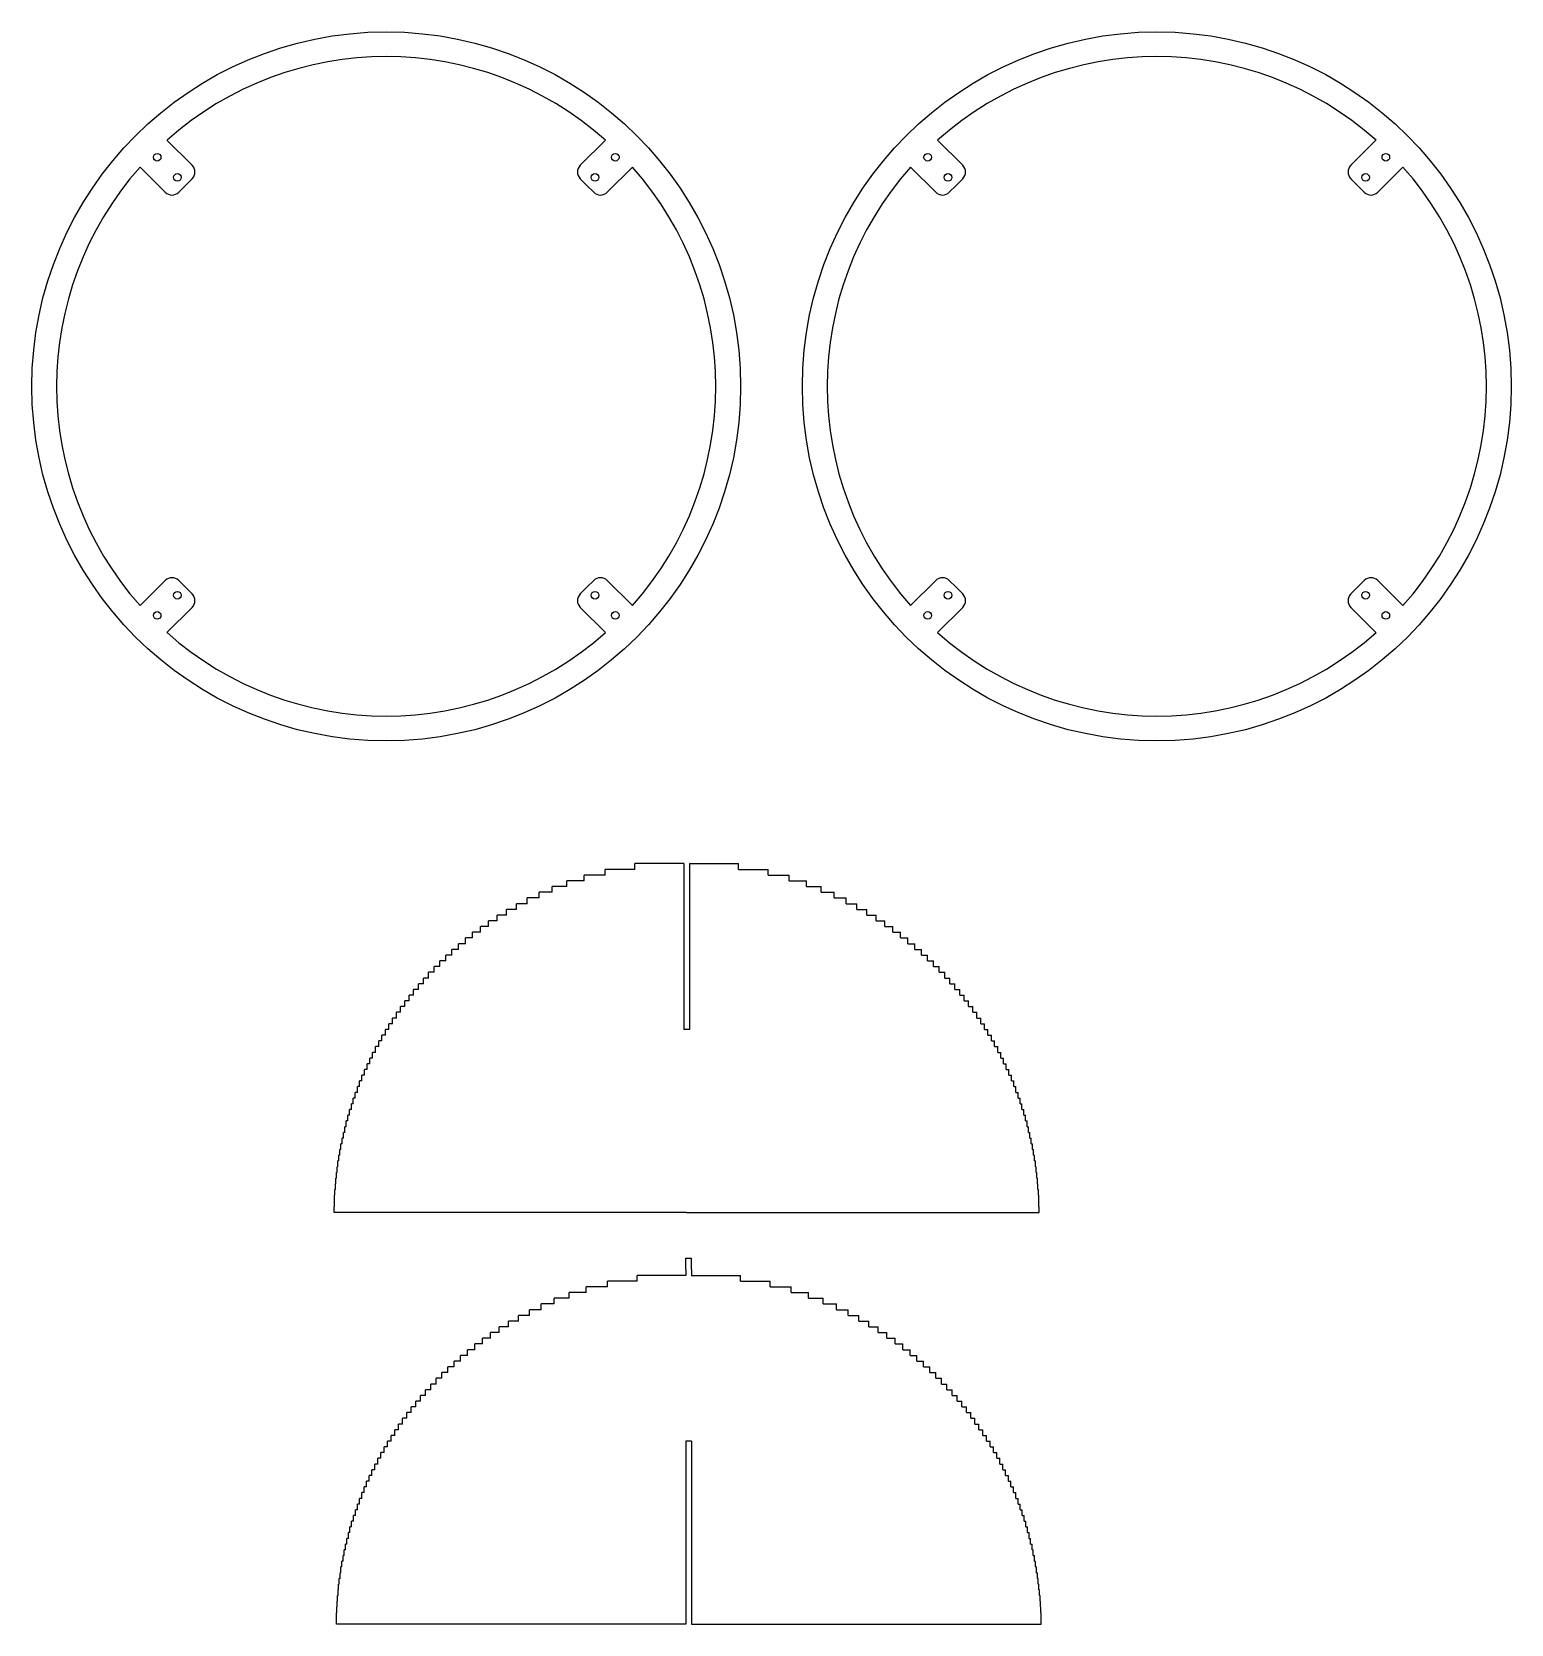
# Model space of a CAD drawing. Header units: millimetres. Extents: x -933 to 2412, y -3270 to 805.
# Drawn here: x 402 to 1178, y -904 to -69 of the extents above; entities that cross this region are included whole.
import ezdxf

# ---------------------------------------------------------------- set-up
doc = ezdxf.new("R2010")
doc.units = ezdxf.units.MM
doc.layers.add('Capa1', color=7, linetype='Continuous')
doc.layers.add('Predeterminado', color=7, linetype='Continuous')

msp = doc.modelspace()

# ---------------------------------------------------------------- linework, layer by layer
at = {"layer": 'Capa1', "color": 7, "linetype": 'Continuous'}
for p, q in [((718.17, -508.32), (702.58, -508.32)), ((702.58, -511.32), (702.58, -508.32)), ((743.8, -505.32), (718.17, -505.32)), ((718.17, -508.32), (718.17, -505.32)), ((743.8, -505.32), (743.8, -592.32)), ((746.8, -505.32), (772.43, -505.32)), ((746.8, -505.32), (746.8, -592.32)), ((772.43, -508.32), (772.43, -505.32)), ((772.43, -508.32), (788.02, -508.32)), ((788.02, -511.32), (788.02, -508.32)), ((682.46, -517.32), (674.7, -517.32)), ((674.7, -520.32), (674.7, -517.32)), ((691.49, -514.32), (682.46, -514.32)), ((682.46, -517.32), (682.46, -514.32)), ((702.58, -511.32), (691.49, -511.32)), ((691.49, -514.32), (691.49, -511.32)), ((788.02, -511.32), (799.12, -511.32)), ((799.12, -514.32), (799.12, -511.32)), ((799.12, -514.32), (808.14, -514.32)), ((808.14, -517.32), (808.14, -514.32)), ((808.14, -517.32), (815.9, -517.32)), ((815.9, -520.32), (815.9, -517.32)), ((661.64, -526.32), (655.96, -526.32)), ((655.96, -529.32), (655.96, -526.32)), ((667.84, -523.32), (661.64, -523.32)), ((661.64, -526.32), (661.64, -523.32)), ((674.7, -520.32), (667.84, -520.32)), ((667.84, -523.32), (667.84, -520.32)), ((815.9, -520.32), (822.77, -520.32)), ((822.77, -523.32), (822.77, -520.32)), ((822.77, -523.32), (828.97, -523.32)), ((828.97, -526.32), (828.97, -523.32)), ((828.97, -526.32), (834.64, -526.32)), ((834.64, -529.32), (834.64, -526.32)), ((650.73, -532.32), (645.86, -532.32)), ((645.86, -535.32), (645.86, -532.32)), ((655.96, -529.32), (650.73, -529.32)), ((650.73, -532.32), (650.73, -529.32)), ((834.64, -529.32), (839.87, -529.32)), ((839.87, -532.32), (839.87, -529.32)), ((839.87, -532.32), (844.74, -532.32)), ((844.74, -535.32), (844.74, -532.32)), ((637.02, -541.32), (632.98, -541.32)), ((632.98, -544.32), (632.98, -541.32)), ((641.3, -538.32), (637.02, -538.32)), ((637.02, -541.32), (637.02, -538.32)), ((645.86, -535.32), (641.3, -535.32)), ((641.3, -538.32), (641.3, -535.32)), ((844.74, -535.32), (849.3, -535.32)), ((849.3, -538.32), (849.3, -535.32)), ((849.3, -538.32), (853.58, -538.32)), ((853.58, -541.32), (853.58, -538.32)), ((853.58, -541.32), (857.62, -541.32)), ((857.62, -544.32), (857.62, -541.32)), ((625.53, -550.32), (622.09, -550.32)), ((622.09, -553.32), (622.09, -550.32)), ((629.16, -547.32), (625.53, -547.32)), ((625.53, -550.32), (625.53, -547.32)), ((632.98, -544.32), (629.16, -544.32)), ((629.16, -547.32), (629.16, -544.32)), ((857.62, -544.32), (861.44, -544.32)), ((861.44, -547.32), (861.44, -544.32)), ((861.44, -547.32), (865.07, -547.32)), ((865.07, -550.32), (865.07, -547.32)), ((865.07, -550.32), (868.51, -550.32)), ((868.51, -553.32), (868.51, -550.32)), ((615.68, -559.32), (612.7, -559.32)), ((612.7, -562.32), (612.7, -559.32)), ((618.81, -556.32), (615.68, -556.32)), ((615.68, -559.32), (615.68, -556.32)), ((622.09, -553.32), (618.81, -553.32)), ((618.81, -556.32), (618.81, -553.32)), ((868.51, -553.32), (871.79, -553.32)), ((871.79, -556.32), (871.79, -553.32)), ((871.79, -556.32), (874.92, -556.32)), ((874.92, -559.32), (874.92, -556.32)), ((874.92, -559.32), (877.91, -559.32)), ((877.91, -562.32), (877.91, -559.32)), ((609.84, -565.32), (607.11, -565.32)), ((607.11, -568.32), (607.11, -565.32)), ((612.7, -562.32), (609.84, -562.32)), ((609.84, -565.32), (609.84, -562.32)), ((877.91, -562.32), (880.76, -562.32)), ((880.76, -565.32), (880.76, -562.32)), ((880.76, -565.32), (883.49, -565.32)), ((883.49, -568.32), (883.49, -565.32)), ((602, -574.32), (599.6, -574.32)), ((599.6, -577.32), (599.6, -574.32)), ((604.5, -571.32), (602, -571.32)), ((602, -574.32), (602, -571.32)), ((607.11, -568.32), (604.5, -568.32)), ((604.5, -571.32), (604.5, -568.32)), ((883.49, -568.32), (886.1, -568.32)), ((886.1, -571.32), (886.1, -568.32)), ((886.1, -571.32), (888.61, -571.32)), ((888.61, -574.32), (888.61, -571.32)), ((888.61, -574.32), (891, -574.32)), ((891, -577.32), (891, -574.32)), ((595.1, -583.32), (592.99, -583.32)), ((592.99, -586.32), (592.99, -583.32)), ((597.3, -580.32), (595.1, -580.32)), ((595.1, -583.32), (595.1, -580.32)), ((599.6, -577.32), (597.3, -577.32)), ((597.3, -580.32), (597.3, -577.32)), ((891, -577.32), (893.3, -577.32)), ((893.3, -580.32), (893.3, -577.32)), ((893.3, -580.32), (895.5, -580.32)), ((895.5, -583.32), (895.5, -580.32)), ((895.5, -583.32), (897.62, -583.32)), ((897.62, -586.32), (897.62, -583.32)), ((589.02, -592.32), (587.16, -592.32)), ((587.16, -595.32), (587.16, -592.32)), ((590.96, -589.32), (589.02, -589.32)), ((589.02, -592.32), (589.02, -589.32)), ((592.99, -586.32), (590.96, -586.32)), ((590.96, -589.32), (590.96, -586.32)), ((746.8, -592.32), (743.8, -592.32)), ((897.62, -586.32), (899.64, -586.32)), ((899.64, -589.32), (899.64, -586.32)), ((899.64, -589.32), (901.58, -589.32)), ((901.58, -592.32), (901.58, -589.32)), ((901.58, -592.32), (903.44, -592.32)), ((903.44, -595.32), (903.44, -592.32)), ((583.67, -601.32), (582.03, -601.32)), ((582.03, -604.32), (582.03, -601.32)), ((585.38, -598.32), (583.67, -598.32)), ((583.67, -601.32), (583.67, -598.32)), ((587.16, -595.32), (585.38, -595.32)), ((585.38, -598.32), (585.38, -595.32)), ((903.44, -595.32), (905.23, -595.32)), ((905.23, -598.32), (905.23, -595.32)), ((905.23, -598.32), (906.93, -598.32)), ((906.93, -601.32), (906.93, -598.32)), ((906.93, -601.32), (908.57, -601.32)), ((908.57, -604.32), (908.57, -601.32)), ((580.47, -607.32), (578.98, -607.32)), ((578.98, -610.32), (578.98, -607.32)), ((582.03, -604.32), (580.47, -604.32)), ((580.47, -607.32), (580.47, -604.32)), ((908.57, -604.32), (910.13, -604.32)), ((910.13, -607.32), (910.13, -604.32)), ((910.13, -607.32), (911.63, -607.32)), ((911.63, -610.32), (911.63, -607.32)), ((576.19, -616.32), (574.89, -616.32)), ((574.89, -619.32), (574.89, -616.32)), ((577.55, -613.32), (576.19, -613.32)), ((576.19, -616.32), (576.19, -613.32)), ((578.98, -610.32), (577.55, -610.32)), ((577.55, -613.32), (577.55, -610.32)), ((911.63, -610.32), (913.05, -610.32)), ((913.05, -613.32), (913.05, -610.32)), ((913.05, -613.32), (914.42, -613.32)), ((914.42, -616.32), (914.42, -613.32)), ((914.42, -616.32), (915.72, -616.32)), ((915.72, -619.32), (915.72, -616.32)), ((572.47, -625.32), (571.36, -625.32)), ((571.36, -628.32), (571.36, -625.32)), ((573.65, -622.32), (572.47, -622.32)), ((572.47, -625.32), (572.47, -622.32)), ((574.89, -619.32), (573.65, -619.32)), ((573.65, -622.32), (573.65, -619.32)), ((915.72, -619.32), (916.95, -619.32)), ((916.95, -622.32), (916.95, -619.32)), ((916.95, -622.32), (918.13, -622.32)), ((918.13, -625.32), (918.13, -622.32)), ((918.13, -625.32), (919.24, -625.32)), ((919.24, -628.32), (919.24, -625.32)), ((569.3, -634.32), (568.36, -634.32)), ((568.36, -637.32), (568.36, -634.32)), ((570.3, -631.32), (569.3, -631.32)), ((569.3, -634.32), (569.3, -631.32)), ((571.36, -628.32), (570.3, -628.32)), ((570.3, -631.32), (570.3, -628.32)), ((919.24, -628.32), (920.3, -628.32)), ((920.3, -631.32), (920.3, -628.32)), ((920.3, -631.32), (921.3, -631.32)), ((921.3, -634.32), (921.3, -631.32)), ((921.3, -634.32), (922.24, -634.32)), ((922.24, -637.32), (922.24, -634.32)), ((567.47, -640.32), (566.64, -640.32)), ((566.64, -643.32), (566.64, -640.32)), ((568.36, -637.32), (567.47, -637.32)), ((567.47, -640.32), (567.47, -637.32)), ((922.24, -637.32), (923.13, -637.32)), ((923.13, -640.32), (923.13, -637.32)), ((923.13, -640.32), (923.97, -640.32)), ((923.97, -643.32), (923.97, -640.32)), ((565.13, -649.32), (564.46, -649.32)), ((564.46, -652.32), (564.46, -649.32)), ((565.86, -646.32), (565.13, -646.32)), ((565.13, -649.32), (565.13, -646.32)), ((566.64, -643.32), (565.86, -643.32)), ((565.86, -646.32), (565.86, -643.32)), ((923.97, -643.32), (924.74, -643.32)), ((924.74, -646.32), (924.74, -643.32)), ((924.74, -646.32), (925.47, -646.32)), ((925.47, -649.32), (925.47, -646.32)), ((925.47, -649.32), (926.14, -649.32)), ((926.14, -652.32), (926.14, -649.32)), ((563.27, -658.32), (562.75, -658.32)), ((562.75, -661.32), (562.75, -658.32)), ((563.84, -655.32), (563.27, -655.32)), ((563.27, -658.32), (563.27, -655.32)), ((564.46, -652.32), (563.84, -652.32)), ((563.84, -655.32), (563.84, -652.32)), ((926.14, -652.32), (926.76, -652.32)), ((926.76, -655.32), (926.76, -652.32)), ((926.76, -655.32), (927.33, -655.32)), ((927.33, -658.32), (927.33, -655.32)), ((927.33, -658.32), (927.85, -658.32)), ((927.85, -661.32), (927.85, -658.32)), ((561.86, -667.32), (561.5, -667.32)), ((561.5, -670.32), (561.5, -667.32)), ((562.26, -664.32), (561.86, -664.32)), ((561.86, -667.32), (561.86, -664.32)), ((562.75, -661.32), (562.26, -661.32)), ((562.26, -664.32), (562.26, -661.32)), ((927.85, -661.32), (928.34, -661.32)), ((928.34, -664.32), (928.34, -661.32)), ((928.34, -664.32), (928.74, -664.32)), ((928.74, -667.32), (928.74, -664.32)), ((928.74, -667.32), (929.11, -667.32)), ((929.11, -670.32), (929.11, -667.32)), ((560.91, -676.32), (560.69, -676.32)), ((560.69, -679.32), (560.69, -676.32)), ((561.18, -673.32), (560.91, -673.32)), ((560.91, -676.32), (560.91, -673.32)), ((561.5, -670.32), (561.18, -670.32)), ((561.18, -673.32), (561.18, -670.32)), ((929.11, -670.32), (929.42, -670.32)), ((929.42, -673.32), (929.42, -670.32)), ((929.42, -673.32), (929.69, -673.32)), ((929.69, -676.32), (929.69, -673.32)), ((929.69, -676.32), (929.91, -676.32)), ((929.91, -679.32), (929.91, -676.32)), ((560.52, -682.32), (560.4, -682.32)), ((560.4, -685.32), (560.4, -682.32)), ((560.69, -679.32), (560.52, -679.32)), ((560.52, -682.32), (560.52, -679.32)), ((929.91, -679.32), (930.08, -679.32)), ((930.08, -682.32), (930.08, -679.32)), ((930.08, -682.32), (930.2, -682.32)), ((930.2, -685.32), (930.2, -682.32)), ((560.33, -688.32), (560.33, -685.32)), ((560.4, -685.32), (560.33, -685.32)), ((745.3, -688.32), (560.33, -688.32)), ((745.3, -688.32), (930.28, -688.32)), ((930.2, -685.32), (930.28, -685.32)), ((930.28, -688.32), (930.28, -685.32)), ((744.92, -718.34), (744.92, -712.34)), ((744.92, -712.34), (747.92, -712.34)), ((744.92, -718.34), (744.92, -721.34)), ((747.92, -718.34), (747.92, -712.34)), ((747.92, -718.34), (747.92, -721.34)), ((719.29, -724.34), (703.7, -724.34)), ((703.7, -727.34), (703.7, -724.34)), ((744.92, -721.34), (719.29, -721.34)), ((719.29, -724.34), (719.29, -721.34)), ((747.92, -721.34), (773.55, -721.34)), ((773.55, -724.34), (773.55, -721.34)), ((773.55, -724.34), (789.14, -724.34)), ((789.14, -727.34), (789.14, -724.34)), ((683.58, -733.34), (675.82, -733.34)), ((675.82, -736.34), (675.82, -733.34)), ((692.6, -730.34), (683.58, -730.34)), ((683.58, -733.34), (683.58, -730.34)), ((703.7, -727.34), (692.6, -727.34)), ((692.6, -730.34), (692.6, -727.34)), ((789.14, -727.34), (800.23, -727.34)), ((800.23, -730.34), (800.23, -727.34)), ((800.23, -730.34), (809.26, -730.34)), ((809.26, -733.34), (809.26, -730.34)), ((809.26, -733.34), (817.02, -733.34)), ((817.02, -736.34), (817.02, -733.34)), ((662.75, -742.34), (657.08, -742.34)), ((657.08, -745.34), (657.08, -742.34)), ((668.95, -739.34), (662.75, -739.34)), ((662.75, -742.34), (662.75, -739.34)), ((675.82, -736.34), (668.95, -736.34)), ((668.95, -739.34), (668.95, -736.34)), ((817.02, -736.34), (823.88, -736.34)), ((823.88, -739.34), (823.88, -736.34)), ((823.88, -739.34), (830.08, -739.34)), ((830.08, -742.34), (830.08, -739.34)), ((830.08, -742.34), (835.75, -742.34)), ((835.75, -745.34), (835.75, -742.34)), ((646.97, -751.34), (642.42, -751.34)), ((642.42, -754.34), (642.42, -751.34)), ((651.85, -748.34), (646.97, -748.34)), ((646.97, -751.34), (646.97, -748.34)), ((657.08, -745.34), (651.85, -745.34)), ((651.85, -748.34), (651.85, -745.34)), ((835.75, -745.34), (840.99, -745.34)), ((840.99, -748.34), (840.99, -745.34)), ((840.99, -748.34), (845.86, -748.34)), ((845.86, -751.34), (845.86, -748.34)), ((845.86, -751.34), (850.42, -751.34)), ((850.42, -754.34), (850.42, -751.34)), ((638.14, -757.34), (634.1, -757.34)), ((634.1, -760.34), (634.1, -757.34)), ((642.42, -754.34), (638.14, -754.34)), ((638.14, -757.34), (638.14, -754.34)), ((850.42, -754.34), (854.7, -754.34)), ((854.7, -757.34), (854.7, -754.34)), ((854.7, -757.34), (858.74, -757.34)), ((858.74, -760.34), (858.74, -757.34)), ((626.65, -766.34), (623.21, -766.34)), ((623.21, -769.34), (623.21, -766.34)), ((630.28, -763.34), (626.65, -763.34)), ((626.65, -766.34), (626.65, -763.34)), ((634.1, -760.34), (630.28, -760.34)), ((630.28, -763.34), (630.28, -760.34)), ((858.74, -760.34), (862.56, -760.34)), ((862.56, -763.34), (862.56, -760.34)), ((862.56, -763.34), (866.18, -763.34)), ((866.18, -766.34), (866.18, -763.34)), ((866.18, -766.34), (869.63, -766.34)), ((869.63, -769.34), (869.63, -766.34)), ((616.8, -775.34), (613.81, -775.34)), ((613.81, -778.34), (613.81, -775.34)), ((619.93, -772.34), (616.8, -772.34)), ((616.8, -775.34), (616.8, -772.34)), ((623.21, -769.34), (619.93, -769.34)), ((619.93, -772.34), (619.93, -769.34)), ((869.63, -769.34), (872.91, -769.34)), ((872.91, -772.34), (872.91, -769.34)), ((872.91, -772.34), (876.04, -772.34)), ((876.04, -775.34), (876.04, -772.34)), ((876.04, -775.34), (879.02, -775.34)), ((879.02, -778.34), (879.02, -775.34)), ((608.23, -784.34), (605.62, -784.34)), ((605.62, -787.34), (605.62, -784.34)), ((610.96, -781.34), (608.23, -781.34)), ((608.23, -784.34), (608.23, -781.34)), ((613.81, -778.34), (610.96, -778.34)), ((610.96, -781.34), (610.96, -778.34)), ((879.02, -778.34), (881.88, -778.34)), ((881.88, -781.34), (881.88, -778.34)), ((881.88, -781.34), (884.61, -781.34)), ((884.61, -784.34), (884.61, -781.34)), ((884.61, -784.34), (887.22, -784.34)), ((887.22, -787.34), (887.22, -784.34)), ((600.72, -793.34), (598.42, -793.34)), ((598.42, -796.34), (598.42, -793.34)), ((603.11, -790.34), (600.72, -790.34)), ((600.72, -793.34), (600.72, -790.34)), ((605.62, -787.34), (603.11, -787.34)), ((603.11, -790.34), (603.11, -787.34)), ((887.22, -787.34), (889.72, -787.34)), ((889.72, -790.34), (889.72, -787.34)), ((889.72, -790.34), (892.12, -790.34)), ((892.12, -793.34), (892.12, -790.34)), ((892.12, -793.34), (894.42, -793.34)), ((894.42, -796.34), (894.42, -793.34)), ((596.21, -799.34), (594.1, -799.34)), ((594.1, -802.34), (594.1, -799.34)), ((598.42, -796.34), (596.21, -796.34)), ((596.21, -799.34), (596.21, -796.34)), ((894.42, -796.34), (896.62, -796.34)), ((896.62, -799.34), (896.62, -796.34)), ((896.62, -799.34), (898.73, -799.34)), ((898.73, -802.34), (898.73, -799.34)), ((590.14, -808.34), (588.28, -808.34)), ((588.28, -811.34), (588.28, -808.34)), ((592.08, -805.34), (590.14, -805.34)), ((590.14, -808.34), (590.14, -805.34)), ((594.1, -802.34), (592.08, -802.34)), ((592.08, -805.34), (592.08, -802.34)), ((747.92, -808.34), (744.92, -808.34)), ((744.92, -808.34), (744.92, -904.34)), ((747.92, -808.34), (747.92, -904.34)), ((898.73, -802.34), (900.76, -802.34)), ((900.76, -805.34), (900.76, -802.34)), ((900.76, -805.34), (902.7, -805.34)), ((902.7, -808.34), (902.7, -805.34)), ((902.7, -808.34), (904.56, -808.34)), ((904.56, -811.34), (904.56, -808.34)), ((584.79, -817.34), (583.15, -817.34)), ((583.15, -820.34), (583.15, -817.34)), ((586.49, -814.34), (584.79, -814.34)), ((584.79, -817.34), (584.79, -814.34)), ((588.28, -811.34), (586.49, -811.34)), ((586.49, -814.34), (586.49, -811.34)), ((904.56, -811.34), (906.34, -811.34)), ((906.34, -814.34), (906.34, -811.34)), ((906.34, -814.34), (908.05, -814.34)), ((908.05, -817.34), (908.05, -814.34)), ((908.05, -817.34), (909.68, -817.34)), ((909.68, -820.34), (909.68, -817.34)), ((580.09, -826.34), (578.67, -826.34)), ((578.67, -829.34), (578.67, -826.34)), ((581.59, -823.34), (580.09, -823.34)), ((580.09, -826.34), (580.09, -823.34)), ((583.15, -820.34), (581.59, -820.34)), ((581.59, -823.34), (581.59, -820.34)), ((909.68, -820.34), (911.25, -820.34)), ((911.25, -823.34), (911.25, -820.34)), ((911.25, -823.34), (912.74, -823.34)), ((912.74, -826.34), (912.74, -823.34)), ((912.74, -826.34), (914.17, -826.34)), ((914.17, -829.34), (914.17, -826.34)), ((576, -835.34), (574.77, -835.34)), ((574.77, -838.34), (574.77, -835.34)), ((577.3, -832.34), (576, -832.34)), ((576, -835.34), (576, -832.34)), ((578.67, -829.34), (577.3, -829.34)), ((577.3, -832.34), (577.3, -829.34)), ((914.17, -829.34), (915.53, -829.34)), ((915.53, -832.34), (915.53, -829.34)), ((915.53, -832.34), (916.83, -832.34)), ((916.83, -835.34), (916.83, -832.34)), ((916.83, -835.34), (918.07, -835.34)), ((918.07, -838.34), (918.07, -835.34)), ((573.59, -841.34), (572.48, -841.34)), ((572.48, -844.34), (572.48, -841.34)), ((574.77, -838.34), (573.59, -838.34)), ((573.59, -841.34), (573.59, -838.34)), ((918.07, -838.34), (919.24, -838.34)), ((919.24, -841.34), (919.24, -838.34)), ((919.24, -841.34), (920.36, -841.34)), ((920.36, -844.34), (920.36, -841.34)), ((570.42, -850.34), (569.47, -850.34)), ((569.47, -853.34), (569.47, -850.34)), ((571.42, -847.34), (570.42, -847.34)), ((570.42, -850.34), (570.42, -847.34)), ((572.48, -844.34), (571.42, -844.34)), ((571.42, -847.34), (571.42, -844.34)), ((920.36, -844.34), (921.42, -844.34)), ((921.42, -847.34), (921.42, -844.34)), ((921.42, -847.34), (922.42, -847.34)), ((922.42, -850.34), (922.42, -847.34)), ((922.42, -850.34), (923.36, -850.34)), ((923.36, -853.34), (923.36, -850.34)), ((567.75, -859.34), (566.97, -859.34)), ((566.97, -862.34), (566.97, -859.34)), ((568.59, -856.34), (567.75, -856.34)), ((567.75, -859.34), (567.75, -856.34)), ((569.47, -853.34), (568.59, -853.34)), ((568.59, -856.34), (568.59, -853.34)), ((923.36, -853.34), (924.25, -853.34)), ((924.25, -856.34), (924.25, -853.34)), ((924.25, -856.34), (925.08, -856.34)), ((925.08, -859.34), (925.08, -856.34)), ((925.08, -859.34), (925.86, -859.34)), ((925.86, -862.34), (925.86, -859.34)), ((565.58, -868.34), (564.95, -868.34)), ((564.95, -871.34), (564.95, -868.34)), ((566.25, -865.34), (565.58, -865.34)), ((565.58, -868.34), (565.58, -865.34)), ((566.97, -862.34), (566.25, -862.34)), ((566.25, -865.34), (566.25, -862.34)), ((925.86, -862.34), (926.59, -862.34)), ((926.59, -865.34), (926.59, -862.34)), ((926.59, -865.34), (927.26, -865.34)), ((927.26, -868.34), (927.26, -865.34)), ((927.26, -868.34), (927.88, -868.34)), ((927.88, -871.34), (927.88, -868.34)), ((564.39, -874.34), (563.87, -874.34)), ((563.87, -877.34), (563.87, -874.34)), ((564.95, -871.34), (564.39, -871.34)), ((564.39, -874.34), (564.39, -871.34)), ((927.88, -871.34), (928.45, -871.34)), ((928.45, -874.34), (928.45, -871.34)), ((928.45, -874.34), (928.97, -874.34)), ((928.97, -877.34), (928.97, -874.34)), ((562.98, -883.34), (562.61, -883.34)), ((562.61, -886.34), (562.61, -883.34)), ((563.38, -880.34), (562.98, -880.34)), ((562.98, -883.34), (562.98, -880.34)), ((563.87, -877.34), (563.38, -877.34)), ((563.38, -880.34), (563.38, -877.34)), ((928.97, -877.34), (929.46, -877.34)), ((929.46, -880.34), (929.46, -877.34)), ((929.46, -880.34), (929.85, -880.34)), ((929.85, -883.34), (929.85, -880.34)), ((929.85, -883.34), (930.22, -883.34)), ((930.22, -886.34), (930.22, -883.34)), ((562.03, -892.34), (561.81, -892.34)), ((561.81, -895.34), (561.81, -892.34)), ((562.3, -889.34), (562.03, -889.34)), ((562.03, -892.34), (562.03, -889.34)), ((562.61, -886.34), (562.3, -886.34)), ((562.3, -889.34), (562.3, -886.34)), ((930.22, -886.34), (930.54, -886.34)), ((930.54, -889.34), (930.54, -886.34)), ((930.54, -889.34), (930.81, -889.34)), ((930.81, -892.34), (930.81, -889.34)), ((930.81, -892.34), (931.03, -892.34)), ((931.03, -895.34), (931.03, -892.34)), ((561.44, -904.34), (561.44, -901.34)), ((561.52, -901.34), (561.44, -901.34)), ((561.64, -898.34), (561.52, -898.34)), ((561.52, -901.34), (561.52, -898.34)), ((561.81, -895.34), (561.64, -895.34)), ((561.64, -898.34), (561.64, -895.34)), ((931.03, -895.34), (931.2, -895.34)), ((931.2, -898.34), (931.2, -895.34)), ((931.2, -898.34), (931.32, -898.34)), ((931.32, -901.34), (931.32, -898.34)), ((931.32, -901.34), (931.39, -901.34)), ((931.39, -904.34), (931.39, -901.34)), ((744.92, -904.34), (561.44, -904.34)), ((747.92, -904.34), (931.39, -904.34))]:
    msp.add_line(p, q, dxfattribs=at)
at = {"layer": 'Predeterminado', "color": 7, "linetype": 'Continuous'}
for p, q in [((485.74, -138.88), (472.54, -125.68)), ((689.45, -138.88), (702.65, -125.68)), ((890.21, -138.88), (877.01, -125.68)), ((1093.92, -138.88), (1107.12, -125.68)), ((471.6, -153.02), (458.4, -139.83)), ((703.59, -153.02), (716.79, -139.83)), ((876.07, -153.02), (862.87, -139.83)), ((1108.07, -153.02), (1121.26, -139.83)), ((482.21, -149.49), (478.67, -153.02)), ((482.21, -149.49), (485.74, -145.95)), ((692.99, -149.49), (689.45, -145.95)), ((692.99, -149.49), (696.52, -153.02)), ((886.68, -149.49), (883.14, -153.02)), ((886.68, -149.49), (890.21, -145.95)), ((1097.46, -149.49), (1093.92, -145.95)), ((1097.46, -149.49), (1100.99, -153.02)), ((471.6, -356.73), (458.4, -369.93)), ((482.21, -360.27), (478.67, -356.73)), ((692.99, -360.27), (696.52, -356.73)), ((703.59, -356.73), (716.79, -369.93)), ((876.07, -356.73), (862.87, -369.93)), ((886.68, -360.27), (883.14, -356.73)), ((1097.46, -360.27), (1100.99, -356.73)), ((1108.07, -356.73), (1121.26, -369.93)), ((482.21, -360.27), (485.74, -363.81)), ((692.99, -360.27), (689.45, -363.81)), ((886.68, -360.27), (890.21, -363.81)), ((1097.46, -360.27), (1093.92, -363.81)), ((485.74, -370.88), (472.54, -384.08)), ((689.45, -370.88), (702.65, -384.08)), ((890.21, -370.88), (877.01, -384.08)), ((1093.92, -370.88), (1107.12, -384.08))]:
    msp.add_line(p, q, dxfattribs=at)
for centre, radius in [((587.6, -254.88), 186), ((992.07, -254.88), 186), ((467.39, -134.67), 2), ((707.81, -134.67), 2), ((871.86, -134.67), 2), ((1112.28, -134.67), 2), ((478, -145.28), 2), ((697.2, -145.28), 2), ((882.47, -145.28), 2), ((1101.67, -145.28), 2), ((478, -364.48), 2), ((697.2, -364.48), 2), ((882.47, -364.48), 2), ((1101.67, -364.48), 2), ((467.39, -375.09), 2), ((707.81, -375.09), 2), ((871.86, -375.09), 2), ((1112.28, -375.09), 2)]:
    msp.add_circle(centre, radius, dxfattribs=at)
for centre, radius, start, end in [((587.6, -254.88), 173, 48.31374, 131.68626), ((992.07, -254.88), 173, 48.31374, 131.68626), ((587.6, -254.88), 173, 138.31374, 221.68626), ((482.21, -142.42), 5, 315, 45), ((692.99, -142.42), 5, 135, 225), ((587.6, -254.88), 173, 318.31374, 41.68626), ((992.07, -254.88), 173, 138.31374, 221.68626), ((886.68, -142.42), 5, 315, 45), ((1097.46, -142.42), 5, 135, 225), ((992.07, -254.88), 173, 318.31374, 41.68626), ((475.14, -149.49), 5, 225, 315), ((700.06, -149.49), 5, 225, 315), ((879.61, -149.49), 5, 225, 315), ((1104.53, -149.49), 5, 225, 315), ((475.14, -360.27), 5, 45, 135), ((700.06, -360.27), 5, 45, 135), ((879.61, -360.27), 5, 45, 135), ((1104.53, -360.27), 5, 45, 135), ((482.21, -367.34), 5, 315, 45), ((692.99, -367.34), 5, 135, 225), ((886.68, -367.34), 5, 315, 45), ((1097.46, -367.34), 5, 135, 225), ((587.6, -254.88), 173, 228.31374, 311.68626), ((992.07, -254.88), 173, 228.31374, 311.68626)]:
    msp.add_arc(centre, radius, start, end, dxfattribs=at)

doc.saveas('drawing.dxf')
